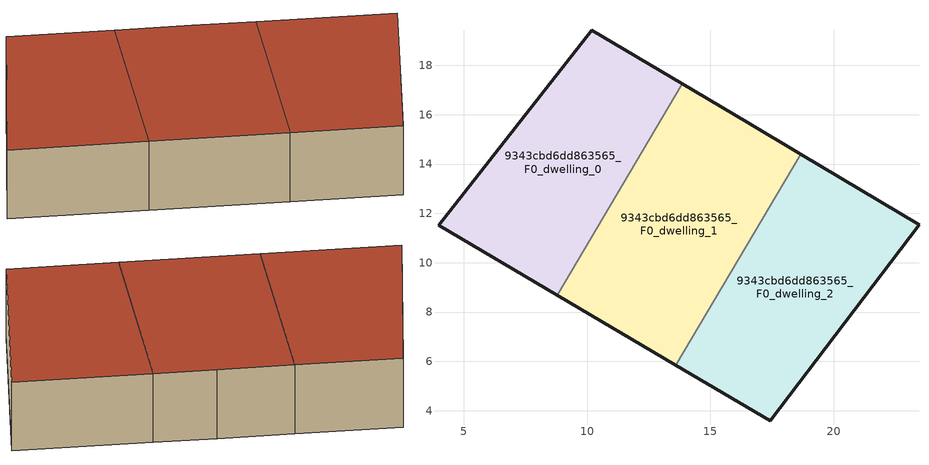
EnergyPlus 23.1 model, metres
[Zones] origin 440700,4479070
9343cbd6dd863565_F0_dwelling_0
 floor ground (EU_floor_Construction): 13.86,17.25 8.78,8.69 3.97,11.53 10.18,19.42 z0
 wall outside (EU_wall_Construction): 13.86,17.25 10.18,19.42 3.97,11.53 8.78,8.69 z0:3
 wall to 9343cbd6dd863565_F0_dwelling_1 (EU_wall_Construction): 8.78,8.69 13.86,17.25 z0:3
 roof outside (EU_roof_Construction): 8.78,8.69 13.86,17.25 10.18,19.42 3.97,11.53 z3
9343cbd6dd863565_F0_dwelling_1
 floor ground (EU_floor_Construction): 16.49,15.69 18.66,14.4 13.59,5.85 8.78,8.69 13.86,17.25 z0
 wall outside (EU_wall_Construction): 8.78,8.69 13.59,5.85 / 18.66,14.4 16.49,15.69 13.86,17.25 z0:3
 wall to 9343cbd6dd863565_F0_dwelling_2 (EU_wall_Construction): 13.59,5.85 18.66,14.4 z0:3
 roof outside (EU_roof_Construction): 13.59,5.85 18.66,14.4 16.49,15.69 13.86,17.25 8.78,8.69 z3
9343cbd6dd863565_F0_dwelling_2
 floor ground (EU_floor_Construction): 23.46,11.55 17.42,3.59 13.59,5.85 18.66,14.4 z0
 wall outside (EU_wall_Construction): 13.59,5.85 17.42,3.59 23.46,11.55 18.66,14.4 z0:3
 roof outside (EU_roof_Construction): 17.42,3.59 23.46,11.55 18.66,14.4 13.59,5.85 z3
[Building]
EU S2 Campaign: North Axis=0; Terrain=City; Solar Distribution=FullExterior
[Site:Location]
Madrid: Latitude=40.5; Longitude=-3.5; Time Zone=1; Elevation=609
[SizingPeriod:WeatherFileDays]
AnnualSizingPeriod: Begin Month=1; Begin Day of Month=1; End Month=12; End Day of Month=31; Day of Week for Start Day=Monday; Use Weather File Daylight Saving Period=No; Use Weather File Rain and Snow Indicators=No
[MATERIAL]
EU_InternalMass_Material: Roughness=MediumRough; Thickness=0.1; Conductivity=1; Density=1800; Specific Heat=900; Thermal Absorptance=0.9; Solar Absorptance=0.7; Visible Absorptance=0.7
[MATERIAL:NOMASS] Roughness=MediumRough; Thermal Absorptance=0.9; Solar Absorptance=0.7; Visible Absorptance=0.7
Name | Thermal Resistance
EU_wall_NoMass | 1.60022
EU_roof_NoMass | 1.57597
EU_floor_NoMass | 0.470652
[CONSTRUCTION]
EU_wall_Construction: EU_wall_NoMass
EU_roof_Construction: EU_roof_NoMass
EU_floor_Construction: EU_floor_NoMass
EU_InternalMass_Construction: EU_InternalMass_Material
[ZONE] Type=1; Multiplier=1; Ceiling Height=autocalculate; Floor Area=autocalculate; Part of Total Floor Area=Yes
Name | Volume
9343cbd6dd863565_F0_dwelling_0 | 147.115
9343cbd6dd863565_F0_dwelling_1 | 166.594
9343cbd6dd863565_F0_dwelling_2 | 149.35
[INTERNALMASS] Construction=EU_InternalMass_Construction
Name | Zone or ZoneList | Surface Area
9343cbd6dd863565_F0_dwelling_0_EU_InternalMass | 9343cbd6dd863565_F0_dwelling_0 | 49.0381
9343cbd6dd863565_F0_dwelling_1_EU_InternalMass | 9343cbd6dd863565_F0_dwelling_1 | 55.5313
9343cbd6dd863565_F0_dwelling_2_EU_InternalMass | 9343cbd6dd863565_F0_dwelling_2 | 49.7835
[OTHEREQUIPMENT] Fuel Type=Electricity; Design Level Calculation Method=Watts/Area; Power per Zone Floor Area=1; Fraction Latent=0; Fraction Radiant=0; Fraction Lost=0; Carbon Dioxide Generation Rate=0; EndUse Subcategory=EU_Step8_InternalGains
Name | Zone or ZoneList or Space or SpaceList | Schedule
EU_Step8_InternalGain_9343cbd6dd863565_F0_dwelling_0_f000 | 9343cbd6dd863565_F0_dwelling_0 | EU_Step8_GainSchedule_9343cbd6dd863565_F0_dwelling_0_f000
EU_Step8_InternalGain_9343cbd6dd863565_F0_dwelling_1_f000 | 9343cbd6dd863565_F0_dwelling_1 | EU_Step8_GainSchedule_9343cbd6dd863565_F0_dwelling_1_f000
EU_Step8_InternalGain_9343cbd6dd863565_F0_dwelling_2_f000 | 9343cbd6dd863565_F0_dwelling_2 | EU_Step8_GainSchedule_9343cbd6dd863565_F0_dwelling_2_f000
[ZONEVENTILATION:DESIGNFLOWRATE] Schedule=EU_AlwaysOn; Design Flow Rate Calculation Method=AirChanges/Hour; Air Changes per Hour=0.480704; Ventilation Type=Natural; Fan Pressure Rise=0; Fan Total Efficiency=1; Constant Term Coefficient=1; Temperature Term Coefficient=0; Velocity Term Coefficient=0; Velocity Squared Term Coefficient=0; Minimum Indoor Temperature=-100; Maximum Indoor Temperature=100; Delta Temperature=-100; Minimum Outdoor Temperature=-100; Maximum Outdoor Temperature=100; Maximum Wind Speed=40
Name | Zone or ZoneList or Space or SpaceList
EU_ConstantAir_9343cbd6dd863565_F0_dwelling_0 | 9343cbd6dd863565_F0_dwelling_0
EU_ConstantAir_9343cbd6dd863565_F0_dwelling_1 | 9343cbd6dd863565_F0_dwelling_1
EU_ConstantAir_9343cbd6dd863565_F0_dwelling_2 | 9343cbd6dd863565_F0_dwelling_2
[HVACTEMPLATE:THERMOSTAT] Constant Heating Setpoint=20; Constant Cooling Setpoint=50
EU_HeatOnly_9343cbd6dd863565_F0_dwelling_0; EU_HeatOnly_9343cbd6dd863565_F0_dwelling_1; EU_HeatOnly_9343cbd6dd863565_F0_dwelling_2
[HVACTEMPLATE:ZONE:IDEALLOADSAIRSYSTEM] System Availability Schedule=EU_AlwaysOn; Maximum Heating Supply Air Temperature=50; Minimum Cooling Supply Air Temperature=13; Maximum Heating Supply Air Humidity Ratio=0.0156; Minimum Cooling Supply Air Humidity Ratio=0.0077; Heating Limit=NoLimit; Cooling Limit=NoLimit; Heating Availability Schedule=EU_AlwaysOn; Cooling Availability Schedule=EU_CoolingOff; Dehumidification Control Type=ConstantSensibleHeatRatio; Cooling Sensible Heat Ratio=0.7; Dehumidification Setpoint=60; Humidification Control Type=None; Humidification Setpoint=30; Outdoor Air Method=None; Outdoor Air Flow Rate per Person=0.00944; Outdoor Air Flow Rate per Zone Floor Area=0; Outdoor Air Flow Rate per Zone=0; Demand Controlled Ventilation Type=None; Outdoor Air Economizer Type=NoEconomizer; Heat Recovery Type=None; Sensible Heat Recovery Effectiveness=0.7; Latent Heat Recovery Effectiveness=0.65
Name | Template Thermostat
9343cbd6dd863565_F0_dwelling_0 | EU_HeatOnly_9343cbd6dd863565_F0_dwelling_0
9343cbd6dd863565_F0_dwelling_1 | EU_HeatOnly_9343cbd6dd863565_F0_dwelling_1
9343cbd6dd863565_F0_dwelling_2 | EU_HeatOnly_9343cbd6dd863565_F0_dwelling_2
[SIZING:ZONE] Zone Cooling Design Supply Air Temperature Input Method=SupplyAirTemperature; Zone Cooling Design Supply Air Temperature=13; Zone Heating Design Supply Air Temperature Input Method=SupplyAirTemperature; Zone Heating Design Supply Air Temperature=50; Zone Cooling Design Supply Air Humidity Ratio=0.008; Zone Heating Design Supply Air Humidity Ratio=0.008; Cooling Design Air Flow Method=DesignDay; Cooling Design Air Flow Rate=0; Cooling Minimum Air Flow per Zone Floor Area=0.000762; Cooling Minimum Air Flow=0; Cooling Minimum Air Flow Fraction=0.2; Heating Design Air Flow Method=DesignDay; Heating Design Air Flow Rate=0; Heating Maximum Air Flow per Zone Floor Area=0.002032; Heating Maximum Air Flow=0.141576; Heating Maximum Air Flow Fraction=0.3; Account for Dedicated Outdoor Air System=No; Dedicated Outdoor Air System Control Strategy=NeutralSupplyAir; Dedicated Outdoor Air Low Setpoint Temperature for Design=autosize; Dedicated Outdoor Air High Setpoint Temperature for Design=autosize; Zone Load Sizing Method=Sensible Load Only No Latent Load; Zone Latent Cooling Design Supply Air Humidity Ratio Input Method=HumidityRatioDifference; Zone Cooling Design Supply Air Humidity Ratio Difference=0.005; Zone Latent Heating Design Supply Air Humidity Ratio Input Method=HumidityRatioDifference; Zone Humidification Design Supply Air Humidity Ratio Difference=0.005
9343cbd6dd863565_F0_dwelling_0; 9343cbd6dd863565_F0_dwelling_1; 9343cbd6dd863565_F0_dwelling_2
[SCHEDULE:CONSTANT]
Name | Hourly Value
EU_AlwaysOn | 1
EU_CoolingOff | 0
[SCHEDULE:FILE] Column Number=1; Rows to Skip at Top=0; Number of Hours of Data=8760; Column Separator=Comma; Interpolate to Timestep=No; Minutes per Item=60; Adjust Schedule for Daylight Savings=Yes
Name | File
EU_Step8_GainSchedule_9343cbd6dd863565_F0_dwelling_0_f000 | C:\Users\o_iseri\Desktop\OpenUBEM\openubem\outputs\eu_evidence\EU-11\ES-MAD-BERRUGUETE\idfs\9343cbd6dd863565\9343cbd6dd863565_F0_dwelling_0_f000_gain.csv
EU_Step8_GainSchedule_9343cbd6dd863565_F0_dwelling_1_f000 | C:\Users\o_iseri\Desktop\OpenUBEM\openubem\outputs\eu_evidence\EU-11\ES-MAD-BERRUGUETE\idfs\9343cbd6dd863565\9343cbd6dd863565_F0_dwelling_1_f000_gain.csv
EU_Step8_GainSchedule_9343cbd6dd863565_F0_dwelling_2_f000 | C:\Users\o_iseri\Desktop\OpenUBEM\openubem\outputs\eu_evidence\EU-11\ES-MAD-BERRUGUETE\idfs\9343cbd6dd863565\9343cbd6dd863565_F0_dwelling_2_f000_gain.csv
